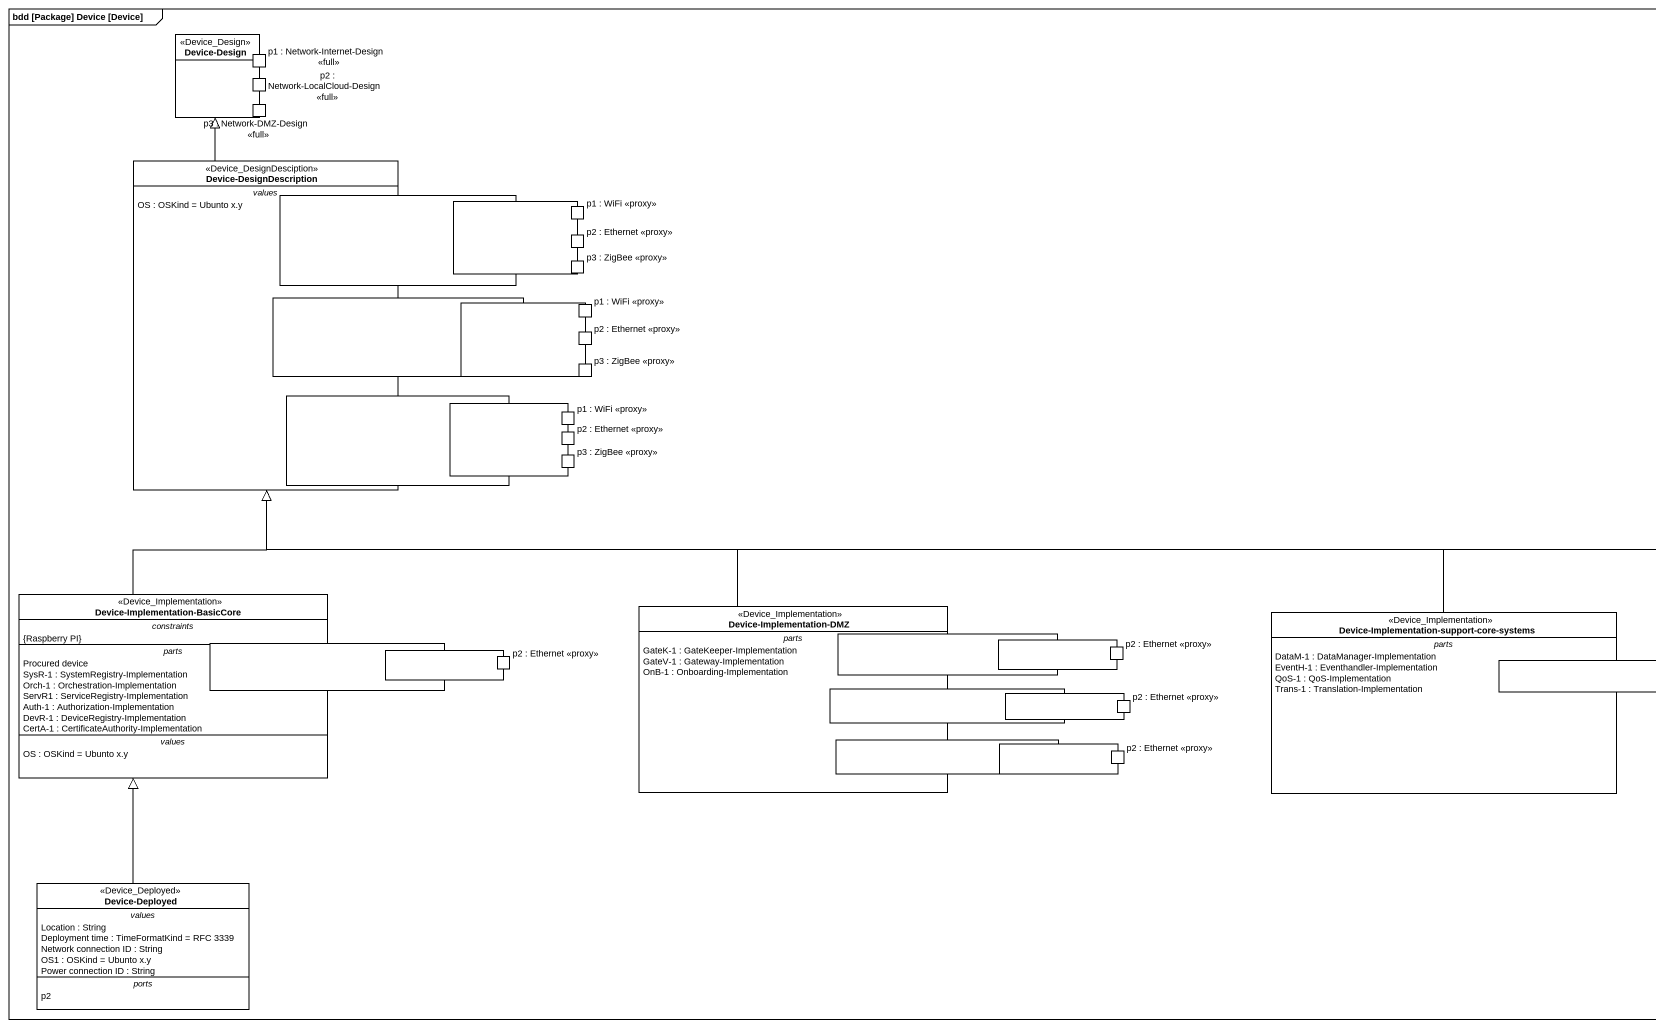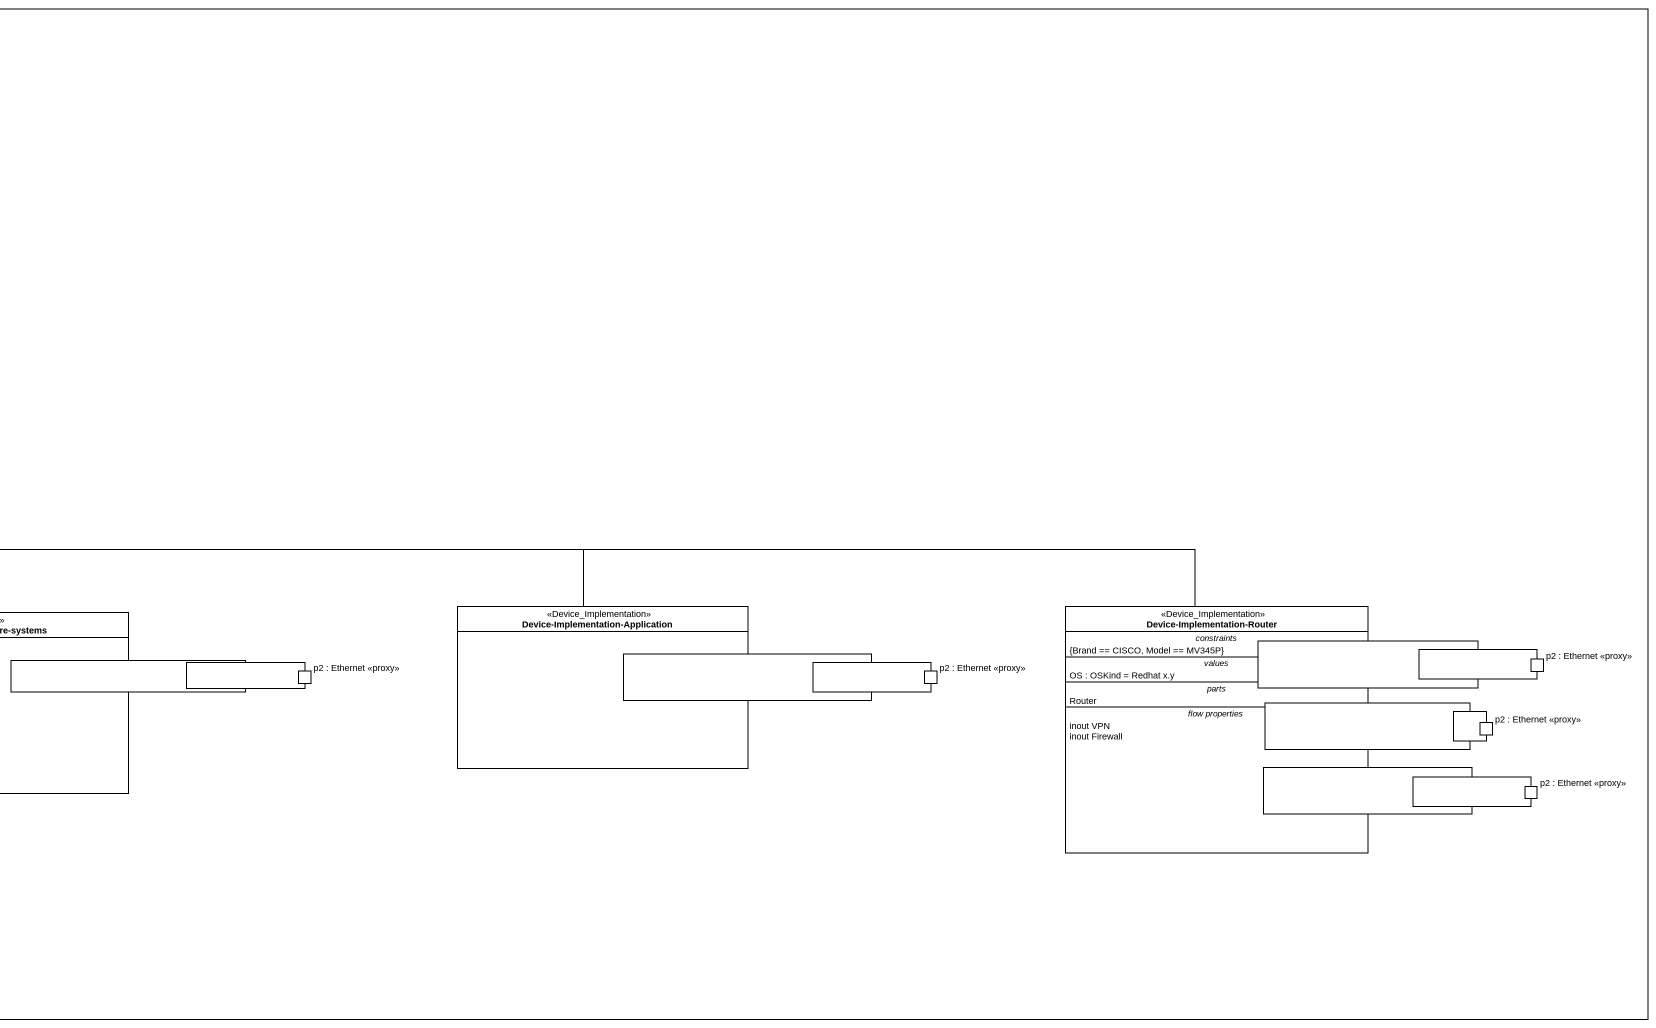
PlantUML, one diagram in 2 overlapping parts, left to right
@startuml
mainframe bdd [Package] Device [Device]
allowmixing
hide circle
hide empty members
rectangle "Device-Design" as Device_Design <<Device_Design>> {
  port "p2 : Network-LocalCloud-Design <<full>>" as p2_Network_LocalCloud
  port "p1 : Network-Internet-Design <<full>>" as p1_Network_Internet_Design
  port "p3 : Network-DMZ-Design <<full>>" as p3_Network_DMZ_Design_full
}
class "Device-DesignDescription" as Device_DesignDescription <<Device_DesignDesciption>> {
  -- values --
  OS : OSKind = Ubunto x.y
}
rectangle " " as port2
rectangle "p1 : WiFi <<proxy>>" as p1_WiFi_proxy
rectangle "p2 : Ethernet <<proxy>>" as p2_Ethernet_proxy
rectangle "p3 : ZigBee <<proxy>>" as p3_ZigBee_proxy
rectangle " " as port4
rectangle "p1 : WiFi <<proxy>>" as p1_WiFi_proxy_2
rectangle "p2 : Ethernet <<proxy>>" as p2_Ethernet_proxy_2
rectangle "p3 : ZigBee <<proxy>>" as p3_ZigBee_proxy_2
rectangle " " as port6
rectangle "p1 : WiFi <<proxy>>" as p1_WiFi_proxy_3
rectangle "p2 : Ethernet <<proxy>>" as p2_Ethernet_proxy_3
rectangle "p3 : ZigBee <<proxy>>" as p3_ZigBee_proxy_3
class "Device-Implementation-BasicCore" as Device_Implementation <<Device_Implementation>> {
  -- constraints --
  {Raspberry PI}
  -- parts --
  Procured device
  SysR-1 : SystemRegistry-Implementation
  Orch-1 : Orchestration-Implementation
  ServR1 : ServiceRegistry-Implementation
  Auth-1 : Authorization-Implementation
  DevR-1 : DeviceRegistry-Implementation
  CertA-1 : CertificateAuthority-Implementation
  -- values --
  OS : OSKind = Ubunto x.y
}
class "Device-Implementation-DMZ" as Device_Implementation_DMZ <<Device_Implementation>> {
  -- parts --
  GateK-1 : GateKeeper-Implementation
  GateV-1 : Gateway-Implementation
  OnB-1 : Onboarding-Implementation
}
class "Device-Implementation-support-core-systems" as Device_Implementation_2 <<Device_Implementation>> {
  -- parts --
  DataM-1 : DataManager-Implementation
  EventH-1 : Eventhandler-Implementation
  QoS-1 : QoS-Implementation
  Trans-1 : Translation-Implementation
}
rectangle "Device-Implementation-Application" as Device_Implementation_3 <<Device_Implementation>> {
  port " " as port13
}
class "Device-Implementation-Router" as Device_Implementation_Router <<Device_Implementation>> {
  -- constraints --
  {Brand == CISCO, Model == MV345P}
  -- values --
  OS : OSKind = Redhat x.y
  -- parts --
  Router
  -- flow properties --
  inout VPN
  inout Firewall
}
rectangle " " as port8
rectangle "p2 : Ethernet <<proxy>>" as p2_Ethernet_proxy_4
rectangle " " as port10
rectangle "p2 : Ethernet <<proxy>>" as p2_Ethernet_proxy_5
rectangle " " as port12
rectangle " " as port14
rectangle " " as port16
rectangle "p2 : Ethernet <<proxy>>" as p2_Ethernet_proxy_6
rectangle " " as port18
rectangle "p2 : Ethernet <<proxy>>" as p2_Ethernet_proxy_7
rectangle "p2 : Ethernet <<proxy>>" as p2_Ethernet_proxy_8
rectangle "p2 : Ethernet <<proxy>>" as p2_Ethernet_proxy_9
rectangle " " as port21
rectangle " " as port22
rectangle "p2 : Ethernet <<proxy>>" as p2_Ethernet_proxy_10
rectangle "p2 : Ethernet <<proxy>>" as p2_Ethernet_proxy_11
rectangle " " as port24
rectangle "p2 : Ethernet <<proxy>>" as p2_Ethernet_proxy_12
class "Device-Deployed" as Device_Deployed <<Device_Deployed>> {
  -- values --
  Location : String
  Deployment time : TimeFormatKind = RFC 3339
  Network connection ID : String
  OS1 : OSKind = Ubunto x.y
  Power connection ID : String
  -- ports --
  p2
}
Device_DesignDescription -up-|> Device_Design
Device_Implementation -up-|> Device_DesignDescription
Device_Implementation_DMZ -up-|> Device_DesignDescription
Device_Implementation_2 -left-|> Device_DesignDescription
Device_Implementation_3 -left-|> Device_DesignDescription
Device_Implementation_Router -left-|> Device_DesignDescription
Device_Deployed -up-|> Device_Implementation
@enduml
